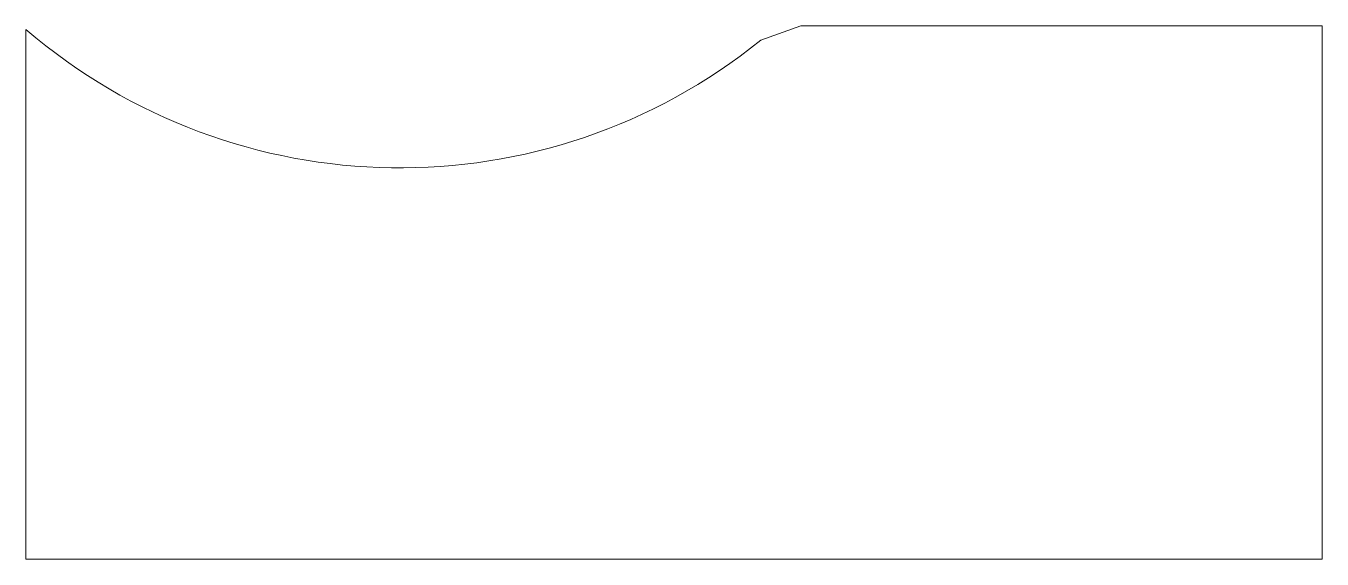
# Model space of a CAD drawing. Header units: millimetres. Extents: x -348 to 99, y -43 to 141.
import ezdxf

# ---------------------------------------------------------------- set-up
doc = ezdxf.new("R2010")
doc.units = ezdxf.units.MM
doc.linetypes.add('K5LT32768', pattern=[0])

msp = doc.modelspace()

# ---------------------------------------------------------------- linework, layer by layer
at = {"color": 7, "linetype": 'K5LT32768', "lineweight": 15}
for p, q in [((-348.14, 139.79), (-348.14, -43)), ((-94.64, 136.04), (-80.83, 140.98)), ((99, 140.98), (-80.83, 140.98)), ((99, -43), (99, 140.98)), ((99, -43), (-348.14, -43))]:
    msp.add_line(p, q, dxfattribs=at)
msp.add_arc((-219.14, 290), 198, 229.3441, 308.9596, dxfattribs=at)

doc.saveas('drawing.dxf')
